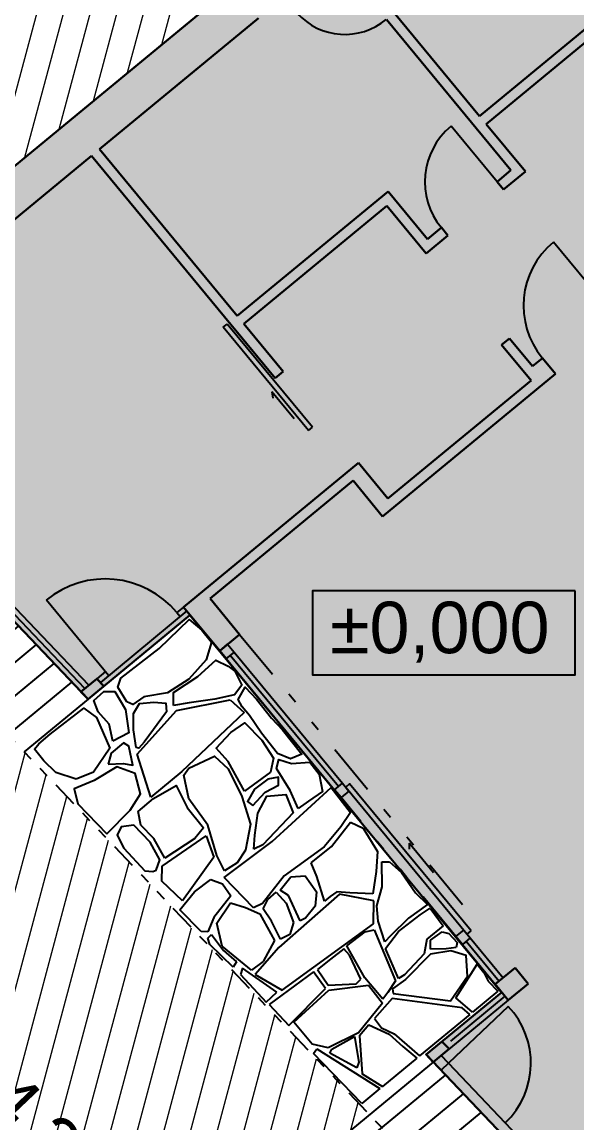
# Model space of a CAD drawing. Extents: x -646130 to -645722, y -1072673 to -1072265.
# Drawn here: x -645942.13 to -645936.75, y -1072462.95 to -1072452.26 of the extents above; entities that cross this region are included whole.
import ezdxf

# ---------------------------------------------------------------- set-up
doc = ezdxf.new("R2010")
doc.units = 0
doc.header["$MEASUREMENT"] = 0
doc.linetypes.add('DIVIDE', pattern=[1.25, 0.5, -0.25, 0, -0.25, 0, -0.25])
doc.layers.get('0').update_dxf_attribs({"linetype": 'CONTINUOUS'})
doc.layers.get('Defpoints').update_dxf_attribs({"linetype": 'CONTINUOUS'})
for name, color, linetype in [('srafy', 252, 'CONTINUOUS'), ('tenka', 3, 'CONTINUOUS'), ('text', 4, 'CONTINUOUS')]:
    doc.layers.add(name, color=color, linetype=linetype)
doc.layers.add('tlusta', color=1, linetype='CONTINUOUS', lineweight=30)
doc.styles.add('arial', font='arial.ttf')
doc.dimstyles.get("Standard").update_dxf_attribs({"dimtxt": 0.5, "dimasz": 0.18, "dimexe": 0.18, "dimexo": 0.0625, "dimgap": 0.09, "dimtad": 1, "dimzin": 0, "dimdsep": 46, "dimtxsty": 'Standard', "dimblk": 'OBLIQUE', "dimcen": 0.09, "dimadec": 0, "dimazin": 0, "dimtfac": 1, "dimtofl": 0, "dimtmove": 2, "dimatfit": 3, "dimfxl": 0, "dimtolj": 1, "dimtzin": 0, "dimarcsym": 0})
pattern_1 = [(219.528670532, (0, 0), (0.15911606446, -0.19282654908), [])]

# ---------------------------------------------------------------- blocks, each defined once
blk = doc.blocks.new('_Oblique')
at = {"color": 0, "linetype": 'ByBlock', "lineweight": -2}
blk.add_line((-0.5, -0.5), (0.5, 0.5), dxfattribs=at)
blk = doc.blocks.new('*D6')
at = {"layer": 'Defpoints', "color": 0, "ltscale": 20}
for p in [(-645945.184, -1072456.117), (-645947.172, -1072458.007), (-645935.375, -1072466.433)]:
    blk.add_point(p, dxfattribs=at)
at = {"layer": 'tenka', "color": 0, "lineweight": -2, "ltscale": 20}
for p, q in [((-645945.229, -1072456.16), (-645947.302, -1072458.131)), ((-645937.362, -1072468.323), (-645947.172, -1072458.007)), ((-645935.42, -1072466.476), (-645937.493, -1072468.447))]:
    blk.add_line(p, q, dxfattribs=at)
at = {"layer": 'tenka', "color": 0, "lineweight": -2, "ltscale": 20, "xscale": 0.18, "yscale": 0.18, "zscale": 0.18}
for p, rotation in [((-645947.172, -1072458.007), 133.5569341982573), ((-645937.362, -1072468.323), 313.5569341982573)]:
    blk.add_blockref('_Oblique', p, dxfattribs=dict(at, rotation=rotation))
at = {"layer": 'tenka', "color": 0, "ltscale": 20, "insert": (-645942.021, -1072462.931), "char_height": 0.5, "attachment_point": 5, "rotation": 313.5569}
blk.add_mtext('\\A1;14.24', dxfattribs=at)
blk = doc.blocks.new('*D7')
at = {"layer": 'Defpoints', "color": 0, "ltscale": 20}
for p in [(-645934.578, -1072447.365), (-645945.991, -1072455.139), (-645945.184, -1072456.117)]:
    blk.add_point(p, dxfattribs=at)
at = {"layer": 'tenka', "color": 0, "lineweight": -2, "ltscale": 20}
for p, q in [((-645934.617, -1072447.317), (-645935.499, -1072446.248)), ((-645935.384, -1072446.387), (-645945.991, -1072455.139)), ((-645945.224, -1072456.069), (-645946.106, -1072455.001))]:
    blk.add_line(p, q, dxfattribs=at)
at = {"layer": 'tenka', "color": 0, "lineweight": -2, "ltscale": 20, "xscale": 0.18, "yscale": 0.18, "zscale": 0.18}
for p, rotation in [((-645935.384, -1072446.387), 39.52867053157239), ((-645945.991, -1072455.139), 219.5286705315724)]:
    blk.add_blockref('_Oblique', p, dxfattribs=dict(at, rotation=rotation))
at = {"layer": 'tenka', "color": 0, "ltscale": 20, "insert": (-645940.904, -1072450.501), "char_height": 0.5, "attachment_point": 5, "rotation": 39.5287}
blk.add_mtext('\\A1;13.75', dxfattribs=at)

msp = doc.modelspace()

# ---------------------------------------------------------------- hatches: boundary and pattern name
at = {"layer": 'srafy', "lineweight": 9, "ltscale": 20, "true_color": 0x90c417}
h = msp.add_hatch(dxfattribs=at)
h.set_pattern_fill('ANSI31', color=62, scale=2, angle=30, style=0)
h.set_pattern_definition([(75, (0, 0), (-0.24148145657, 0.064704761276), [])])
h.paths.add_polyline_path([(-645915.115, -1072466.675), (-645924.226, -1072457.233), (-645925.374, -1072458.181), (-645925.406, -1072458.142), (-645925.572, -1072458.279), (-645927.963, -1072460.252), (-645929.544, -1072461.557), (-645929.512, -1072461.595), (-645930.083, -1072462.067), (-645930.476, -1072462.391), (-645930.939, -1072462.773), (-645932.85, -1072464.349), (-645932.086, -1072465.275), (-645936.144, -1072468.623), (-645940.026, -1072463.918), (-645938.76, -1072462.873), (-645945.046, -1072456.262), (-645945.184, -1072456.117), (-645944.972, -1072455.942), (-645940.092, -1072451.916), (-645939.63, -1072451.534), (-645938.087, -1072450.261), (-645936.699, -1072449.115), (-645934.578, -1072447.365), (-645934.146, -1072447.007), (-645936.435, -1072444.358), (-645937.94, -1072445.6), (-645955.1, -1072459.76), (-645944.25, -1072472.98), (-645927.82, -1072492.14), (-645909.54, -1072476.92), (-645907.036, -1072474.834)])
h.paths.add_polyline_path([(-645926.688, -1072436.405), (-645926.731, -1072436.35), (-645932.854, -1072441.403), (-645928.301, -1072446.424), (-645922.524, -1072441.719)])
h.paths.add_polyline_path([(-645915.698, -1072450.431), (-645915.995, -1072450.053), (-645920.895, -1072454.096), (-645920.165, -1072454.778), (-645902.849, -1072471.347), (-645900.166, -1072469.112), (-645906.915, -1072461.128)])
h.paths.add_polyline_path([(-645910.49, -1072454.48), (-645914.509, -1072448.826), (-645915.995, -1072450.053), (-645915.698, -1072450.431), (-645906.915, -1072461.128), (-645900.166, -1072469.112), (-645897.854, -1072467.187), (-645898.239, -1072466.826), (-645897.828, -1072466.388)])
h.paths.add_polyline_path([(-645948.408, -1072455.669), (-645947.317, -1072456.816), (-645947.861, -1072457.333), (-645948.952, -1072456.186)], flags=24)
h.paths.add_polyline_path([(-645942.467, -1072461.917), (-645941.031, -1072463.427), (-645941.575, -1072463.944), (-645943.01, -1072462.434)], flags=24)
h.paths.add_polyline_path([(-645941.946, -1072450.875), (-645940.339, -1072449.549), (-645939.862, -1072450.127), (-645941.469, -1072451.453)], flags=24)
h.paths.add_polyline_path([(-645950.967, -1072458.319), (-645949.617, -1072457.205), (-645949.14, -1072457.783), (-645950.49, -1072458.897)], flags=24)
h.paths.add_polyline_path([(-645929.137, -1072475.936), (-645927.587, -1072477.566), (-645928.131, -1072478.083), (-645929.681, -1072476.452)], flags=24)
h.paths.add_polyline_path([(-645949.117, -1072467.358), (-645944.23, -1072467.358), (-645944.23, -1072466.117), (-645949.117, -1072466.117)], flags=25)
h.paths.add_polyline_path([(-645930.696, -1072441.591), (-645929.089, -1072440.265), (-645928.611, -1072440.844), (-645930.218, -1072442.169)], flags=24)
at = {"layer": 'srafy', "ltscale": 20}
h = msp.add_hatch(color=256, dxfattribs=at)
h.paths.add_polyline_path([(-645939.838, -1072452.224), (-645940.092, -1072451.916), (-645944.972, -1072455.942), (-645944.834, -1072456.087), (-645944.427, -1072455.752), (-645944.289, -1072455.897), (-645941.458, -1072453.561), (-645939.675, -1072455.72), (-645939.598, -1072455.657), (-645939.98, -1072455.194), (-645938.592, -1072454.048), (-645938.21, -1072454.511), (-645937.998, -1072454.336), (-645938.061, -1072454.259), (-645938.196, -1072454.37), (-645938.578, -1072453.907), (-645940.044, -1072455.117), (-645941.38, -1072453.497), (-645940.223, -1072452.542)])
h.paths.add_polyline_path([(-645937.832, -1072450.569), (-645936.496, -1072452.189), (-645936.727, -1072452.38), (-645937.691, -1072453.176), (-645938.519, -1072452.173), (-645938.596, -1072452.236), (-645937.387, -1072453.702), (-645937.522, -1072453.813), (-645937.458, -1072453.89), (-645937.246, -1072453.715), (-645937.628, -1072453.253), (-645936.664, -1072452.457), (-645936.282, -1072452.92), (-645936.05, -1072452.729), (-645935.096, -1072453.886), (-645935.867, -1072454.522), (-645936.465, -1072455.016), (-645936.337, -1072455.17), (-645935.74, -1072454.677), (-645934.339, -1072456.373), (-645934.976, -1072456.899), (-645934.912, -1072456.976), (-645934.276, -1072456.451), (-645933.035, -1072457.955), (-645933.613, -1072458.432), (-645933.581, -1072458.471), (-645933.003, -1072457.993), (-645932.971, -1072458.032), (-645933.549, -1072458.509), (-645933.518, -1072458.548), (-645932.939, -1072458.07), (-645930.075, -1072461.541), (-645930.423, -1072461.829), (-645930.731, -1072462.082), (-645930.476, -1072462.391), (-645929.512, -1072461.595), (-645929.544, -1072461.557), (-645929.767, -1072461.287), (-645932.885, -1072457.507), (-645932.268, -1072456.998), (-645932.395, -1072456.844), (-645932.65, -1072456.535), (-645933.421, -1072457.172), (-645934.822, -1072455.475), (-645932.816, -1072453.82), (-645931.161, -1072455.825), (-645930.004, -1072454.871), (-645930.084, -1072454.774), (-645930.259, -1072454.562), (-645931.3, -1072455.421), (-645932.732, -1072453.686), (-645932.208, -1072453.253), (-645932.271, -1072453.176), (-645932.796, -1072453.609), (-645932.912, -1072453.704), (-645933.58, -1072452.895), (-645932.94, -1072452.366), (-645933.067, -1072452.212), (-645933.707, -1072452.74), (-645933.866, -1072452.547), (-645933.943, -1072452.611), (-645933.784, -1072452.804), (-645932.989, -1072453.768), (-645934.917, -1072455.359), (-645935.585, -1072454.549), (-645934.814, -1072453.913), (-645936.278, -1072452.139), (-645935.121, -1072451.184), (-645934.453, -1072451.994), (-645934.376, -1072451.93), (-645935.107, -1072451.043), (-645936.342, -1072452.062), (-645937.678, -1072450.442), (-645936.444, -1072449.424), (-645936.699, -1072449.115), (-645939.63, -1072451.534), (-645939.375, -1072451.842), (-645939.105, -1072451.619), (-645938.978, -1072451.774), (-645938.901, -1072451.71), (-645939.028, -1072451.556)])
h.paths.add_polyline_path([(-645936.586, -1072452.393), (-645936.432, -1072452.266), (-645936.305, -1072452.42), (-645936.459, -1072452.548)], flags=16)
h.paths.add_polyline_path([(-645936.396, -1072452.625), (-645936.241, -1072452.498), (-645936.114, -1072452.652), (-645936.268, -1072452.779)], flags=16)
h.paths.add_polyline_path([(-645930.939, -1072462.773), (-645931.193, -1072462.464), (-645933.104, -1072464.041), (-645932.85, -1072464.349)])
h.paths.add_polyline_path([(-645940.307, -1072457.862), (-645938.918, -1072456.716), (-645938.632, -1072457.063), (-645936.954, -1072455.679), (-645937.082, -1072455.525), (-645937.178, -1072455.604), (-645937.401, -1072455.334), (-645937.478, -1072455.398), (-645937.192, -1072455.745), (-645938.58, -1072456.891), (-645938.866, -1072456.544), (-645940.563, -1072457.944), (-645940.213, -1072458.368), (-645940.02, -1072458.209)])
h.paths.add_polyline_path([(-645936.534, -1072459.999), (-645936.649, -1072460.095), (-645936.14, -1072460.712), (-645936.024, -1072460.616)], flags=17)
h.paths.add_polyline_path([(-645935.724, -1072459.331), (-645935.839, -1072459.426), (-645935.33, -1072460.043), (-645935.215, -1072459.948)], flags=17)
h.paths.add_polyline_path([(-645934.185, -1072458.839), (-645934.301, -1072458.934), (-645935.51, -1072457.469), (-645935.452, -1072457.421), (-645935.516, -1072457.344), (-645935.573, -1072457.392), (-645935.651, -1072457.455), (-645934.25, -1072459.152), (-645934.058, -1072458.993)], flags=17)
at = {"layer": 'srafy'}
h = msp.add_hatch(dxfattribs=at)
h.set_pattern_fill('ANSI31', color=256, scale=2, angle=174.5287, style=0)
h.set_pattern_definition(pattern_1)
h.paths.add_polyline_path([(-645944.834, -1072456.087), (-645945.046, -1072456.262), (-645942.11, -1072459.35), (-645941.491, -1072458.84), (-645941.56, -1072458.767), (-645944.289, -1072455.897), (-645944.427, -1072455.752)])
at = {"layer": 'srafy', "ltscale": 20}
h = msp.add_hatch(color=256, dxfattribs=at)
h.paths.add_polyline_path([(-645941.337, -1072458.712), (-645941.406, -1072458.64), (-645941.56, -1072458.767), (-645941.491, -1072458.84)])
h.paths.add_polyline_path([(-645937.347, -1072461.448), (-645937.54, -1072461.608), (-645937.413, -1072461.762), (-645937.22, -1072461.603)])
h.paths.add_polyline_path([(-645937.987, -1072462.235), (-645938.056, -1072462.163), (-645938.21, -1072462.291), (-645938.141, -1072462.363)])
h.paths.add_polyline_path([(-645934.701, -1072465.877), (-645934.828, -1072465.723), (-645935.301, -1072466.113), (-645935.163, -1072466.258)])
at = {"layer": 'srafy'}
h = msp.add_hatch(dxfattribs=at)
h.set_pattern_fill('ANSI31', color=256, scale=2, angle=174.5287, style=0)
h.set_pattern_definition(pattern_1)
h.paths.add_polyline_path([(-645937.589, -1072462.944), (-645938.065, -1072462.443), (-645938.141, -1072462.363), (-645938.76, -1072462.873), (-645938.207, -1072463.455)])
h.paths.add_polyline_path([(-645938.76, -1072462.873), (-645940.026, -1072463.918), (-645939.517, -1072464.536), (-645938.207, -1072463.455)])
edge = h.paths.add_edge_path()
edge.add_line((-645938.207, -1072463.455), (-645939.517, -1072464.536))
edge.add_line((-645939.517, -1072464.536), (-645936.387, -1072468.328))
edge.add_ellipse((-645935.981, -1072469.293), major_axis=(-0.74, 0.74), ratio=1, start_angle=300.862, end_angle=337.8169, ccw=False)
edge.add_line((-645935.725, -1072468.278), (-645932.086, -1072465.275))
edge.add_line((-645932.086, -1072465.275), (-645932.85, -1072464.349))
edge.add_line((-645932.85, -1072464.349), (-645934.701, -1072465.877))
edge.add_line((-645934.701, -1072465.877), (-645935.163, -1072466.258))
edge.add_line((-645935.163, -1072466.258), (-645935.375, -1072466.433))
edge.add_line((-645935.375, -1072466.433), (-645935.513, -1072466.288))
edge.add_line((-645935.513, -1072466.288), (-645938.207, -1072463.455))
h.paths.add_polyline_path([(-645932.85, -1072464.349), (-645933.041, -1072464.118), (-645934.236, -1072465.105), (-645934.776, -1072465.55), (-645934.964, -1072465.705), (-645935.102, -1072465.56), (-645936.823, -1072463.749), (-645936.892, -1072463.677), (-645937.589, -1072462.944), (-645938.207, -1072463.455), (-645935.513, -1072466.288), (-645935.301, -1072466.113), (-645934.828, -1072465.723), (-645934.701, -1072465.877)])
h.paths.add_polyline_path([(-645935.163, -1072466.258), (-645935.301, -1072466.113), (-645935.513, -1072466.288), (-645935.375, -1072466.433)], flags=17)
at = {"layer": 'tlusta', "ltscale": 20, "true_color": 0xffdbb8}
msp.add_hatch(color=254, dxfattribs=at).paths.add_polyline_path([(-645944.972, -1072455.942), (-645944.834, -1072456.087), (-645944.427, -1072455.752), (-645944.289, -1072455.897), (-645941.491, -1072458.84), (-645940.502, -1072458.024), (-645937.478, -1072461.686), (-645938.21, -1072462.291), (-645934.964, -1072465.705), (-645933.041, -1072464.118), (-645932.85, -1072464.349), (-645929.512, -1072461.595), (-645929.544, -1072461.557), (-645927.963, -1072460.252), (-645928.122, -1072460.059), (-645929.703, -1072461.364), (-645932.885, -1072457.507), (-645932.268, -1072456.998), (-645932.395, -1072456.844), (-645930.004, -1072454.871), (-645930.084, -1072454.774), (-645929.12, -1072453.979), (-645934.498, -1072447.461), (-645936.619, -1072449.212), (-645936.699, -1072449.115)])

# ---------------------------------------------------------------- linework, layer by layer
at = {"color": 1, "linetype": 'Continuous', "lineweight": 90, "ltscale": 20, "true_color": 0xeb0000}
msp.add_circle((-645925.572, -1072468.83), 204.023, dxfattribs=at)
at = {"layer": 'srafy'}
for p, q in [((-645940.631, -1072458.95), (-645940.113, -1072458.846)), ((-645940.113, -1072458.846), (-645939.975, -1072458.969)), ((-645941.015, -1072459.374), (-645940.631, -1072458.95)), ((-645939.975, -1072458.969), (-645940.581, -1072459.542)), ((-645940.881, -1072459.789), (-645941.015, -1072459.374)), ((-645940.581, -1072459.542), (-645940.881, -1072459.789)), ((-645939.705, -1072460.221), (-645939.132, -1072459.698)), ((-645939.132, -1072459.698), (-645938.945, -1072459.939)), ((-645938.945, -1072459.939), (-645939.037, -1072460.08)), ((-645939.128, -1072460.27), (-645938.944, -1072460.034)), ((-645938.944, -1072460.034), (-645938.82, -1072460.092)), ((-645940.772, -1072460.461), (-645940.346, -1072460.167)), ((-645940.346, -1072460.167), (-645940.271, -1072460.372)), ((-645939.037, -1072460.08), (-645939.201, -1072460.273)), ((-645938.82, -1072460.092), (-645938.683, -1072460.319)), ((-645940.171, -1072460.57), (-645939.705, -1072460.221)), ((-645939.201, -1072460.273), (-645939.587, -1072460.555)), ((-645939.325, -1072460.429), (-645939.128, -1072460.27)), ((-645940.271, -1072460.372), (-645940.575, -1072460.796)), ((-645938.683, -1072460.319), (-645938.695, -1072460.512)), ((-645940.774, -1072460.607), (-645940.772, -1072460.461)), ((-645939.269, -1072460.562), (-645939.325, -1072460.429)), ((-645938.636, -1072460.661), (-645938.639, -1072460.417)), ((-645938.639, -1072460.417), (-645938.566, -1072460.42)), ((-645938.566, -1072460.42), (-645938.449, -1072460.522)), ((-645940.575, -1072460.796), (-645940.774, -1072460.607)), ((-645940.457, -1072460.709), (-645940.299, -1072460.59)), ((-645940.299, -1072460.59), (-645940.185, -1072460.632)), ((-645939.884, -1072460.866), (-645940.171, -1072460.57)), ((-645939.587, -1072460.555), (-645939.798, -1072460.823)), ((-645939.625, -1072460.695), (-645939.524, -1072460.563)), ((-645939.524, -1072460.563), (-645939.385, -1072460.555)), ((-645939.385, -1072460.555), (-645939.273, -1072460.71)), ((-645939.195, -1072460.799), (-645939.269, -1072460.562)), ((-645938.695, -1072460.512), (-645938.726, -1072460.729)), ((-645938.449, -1072460.522), (-645938.312, -1072460.719)), ((-645940.601, -1072460.885), (-645940.457, -1072460.709)), ((-645940.185, -1072460.632), (-645940.104, -1072460.749)), ((-645939.746, -1072460.784), (-645939.664, -1072460.712)), ((-645939.664, -1072460.712), (-645939.568, -1072460.82)), ((-645939.546, -1072460.745), (-645939.625, -1072460.695)), ((-645939.273, -1072460.71), (-645939.288, -1072460.849)), ((-645939.078, -1072460.71), (-645939.141, -1072460.754)), ((-645938.949, -1072460.718), (-645939.078, -1072460.71)), ((-645938.688, -1072460.846), (-645938.636, -1072460.661)), ((-645940.104, -1072460.749), (-645940.27, -1072460.958)), ((-645940.242, -1072461.014), (-645940.108, -1072460.817)), ((-645940.108, -1072460.817), (-645939.962, -1072460.862)), ((-645939.798, -1072460.823), (-645939.884, -1072460.866)), ((-645939.791, -1072460.874), (-645939.746, -1072460.784)), ((-645939.052, -1072460.733), (-645939.638, -1072461.252)), ((-645939.568, -1072460.82), (-645939.498, -1072461.007)), ((-645939.431, -1072460.99), (-645939.546, -1072460.745)), ((-645939.141, -1072460.754), (-645939.195, -1072460.799)), ((-645938.719, -1072460.796), (-645939.052, -1072460.733)), ((-645938.726, -1072460.729), (-645938.949, -1072460.718)), ((-645938.721, -1072461.021), (-645938.719, -1072460.796)), ((-645938.312, -1072460.719), (-645938.196, -1072460.832)), ((-645940.393, -1072461.096), (-645940.601, -1072460.885)), ((-645939.962, -1072460.862), (-645939.824, -1072460.925)), ((-645939.824, -1072460.925), (-645939.681, -1072461.184)), ((-645939.71, -1072460.995), (-645939.791, -1072460.874)), ((-645939.288, -1072460.849), (-645939.381, -1072460.964)), ((-645938.674, -1072460.995), (-645938.688, -1072460.846)), ((-645938.196, -1072460.832), (-645938.381, -1072460.966)), ((-645938.267, -1072460.932), (-645938.171, -1072460.867)), ((-645938.171, -1072460.867), (-645938.044, -1072461.039)), ((-645940.27, -1072460.958), (-645940.327, -1072461.099)), ((-645940.189, -1072461.238), (-645940.242, -1072461.014)), ((-645939.624, -1072461.168), (-645939.71, -1072460.995)), ((-645939.606, -1072461.665), (-645938.721, -1072461.021)), ((-645939.498, -1072461.007), (-645939.534, -1072461.125)), ((-645939.381, -1072460.964), (-645939.431, -1072460.99)), ((-645938.612, -1072461.197), (-645938.674, -1072460.995)), ((-645938.381, -1072460.966), (-645938.557, -1072461.137)), ((-645938.479, -1072461.095), (-645938.267, -1072460.932)), ((-645940.327, -1072461.099), (-645940.393, -1072461.096)), ((-645940.329, -1072461.159), (-645940.293, -1072461.124)), ((-645940.293, -1072461.124), (-645940.175, -1072461.279)), ((-645939.534, -1072461.125), (-645939.624, -1072461.168)), ((-645938.981, -1072461.233), (-645938.801, -1072461.099)), ((-645938.801, -1072461.099), (-645938.713, -1072461.079)), ((-645938.713, -1072461.079), (-645938.506, -1072461.573)), ((-645938.557, -1072461.137), (-645938.612, -1072461.197)), ((-645938.603, -1072461.261), (-645938.479, -1072461.095)), ((-645938.044, -1072461.039), (-645938.202, -1072461.169)), ((-645938.166, -1072461.18), (-645938.054, -1072461.099)), ((-645938.054, -1072461.099), (-645937.99, -1072461.114)), ((-645937.99, -1072461.114), (-645937.909, -1072461.203)), ((-645940.309, -1072461.22), (-645940.329, -1072461.159)), ((-645940.083, -1072461.443), (-645940.309, -1072461.22)), ((-645939.903, -1072461.471), (-645940.189, -1072461.238)), ((-645939.681, -1072461.184), (-645939.793, -1072461.385)), ((-645938.806, -1072461.544), (-645938.981, -1072461.233)), ((-645938.202, -1072461.169), (-645938.23, -1072461.311)), ((-645938.166, -1072461.266), (-645938.166, -1072461.18)), ((-645937.918, -1072461.251), (-645938.015, -1072461.264)), ((-645937.909, -1072461.203), (-645937.918, -1072461.251)), ((-645940.175, -1072461.279), (-645940.05, -1072461.391)), ((-645939.638, -1072461.252), (-645939.868, -1072461.514)), ((-645939.007, -1072461.263), (-645939.138, -1072461.363)), ((-645938.955, -1072461.325), (-645939.007, -1072461.263)), ((-645938.842, -1072461.559), (-645938.955, -1072461.325)), ((-645938.478, -1072461.553), (-645938.603, -1072461.261)), ((-645938.23, -1072461.311), (-645938.419, -1072461.516)), ((-645938.015, -1072461.264), (-645938.166, -1072461.266)), ((-645940.05, -1072461.391), (-645940.083, -1072461.443)), ((-645939.991, -1072461.451), (-645940.012, -1072461.512)), ((-645939.659, -1072461.684), (-645939.991, -1072461.451)), ((-645939.793, -1072461.385), (-645939.903, -1072461.471)), ((-645939.138, -1072461.363), (-645939.265, -1072461.465)), ((-645939.265, -1072461.465), (-645939.16, -1072461.615)), ((-645937.922, -1072461.739), (-645937.714, -1072461.412)), ((-645937.714, -1072461.412), (-645937.651, -1072461.493)), ((-645940.012, -1072461.512), (-645939.761, -1072461.78)), ((-645939.868, -1072461.514), (-645939.606, -1072461.665)), ((-645939.304, -1072461.486), (-645939.733, -1072461.805)), ((-645939.188, -1072461.649), (-645939.304, -1072461.486)), ((-645938.889, -1072461.602), (-645938.842, -1072461.559)), ((-645938.63, -1072461.753), (-645938.806, -1072461.544)), ((-645938.419, -1072461.516), (-645938.478, -1072461.553)), ((-645937.651, -1072461.493), (-645937.609, -1072461.579)), ((-645939.542, -1072462.009), (-645939.188, -1072461.649)), ((-645939.494, -1072461.975), (-645939.153, -1072461.665)), ((-645939.16, -1072461.615), (-645938.889, -1072461.602)), ((-645939.153, -1072461.665), (-645938.77, -1072461.615)), ((-645938.77, -1072461.615), (-645938.632, -1072461.792)), ((-645938.506, -1072461.573), (-645938.583, -1072461.688)), ((-645937.513, -1072461.676), (-645937.759, -1072461.878)), ((-645937.609, -1072461.579), (-645937.513, -1072461.676)), ((-645939.761, -1072461.78), (-645939.659, -1072461.684)), ((-645938.583, -1072461.688), (-645938.63, -1072461.753)), ((-645937.759, -1072461.878), (-645937.922, -1072461.739)), ((-645939.733, -1072461.805), (-645939.542, -1072462.009)), ((-645938.632, -1072461.792), (-645938.866, -1072462.079)), ((-645939.317, -1072462.189), (-645939.494, -1072461.975)), ((-645937.785, -1072461.9), (-645938.273, -1072462.303)), ((-645938.866, -1072462.079), (-645939.16, -1072462.226)), ((-645939.16, -1072462.226), (-645939.317, -1072462.189)), ((-645939.125, -1072462.237), (-645938.904, -1072462.114)), ((-645938.904, -1072462.114), (-645938.863, -1072462.363)), ((-645939.302, -1072462.281), (-645939.27, -1072462.236)), ((-645938.833, -1072462.765), (-645939.302, -1072462.281)), ((-645939.27, -1072462.236), (-645938.658, -1072462.62)), ((-645939.143, -1072462.278), (-645939.125, -1072462.237)), ((-645938.883, -1072462.42), (-645939.143, -1072462.278)), ((-645938.863, -1072462.363), (-645938.883, -1072462.42)), ((-645938.299, -1072462.324), (-645938.632, -1072462.599)), ((-645938.658, -1072462.62), (-645938.833, -1072462.765))]:
    msp.add_line(p, q, dxfattribs=at)
for points in [[(-645941.115, -1072458.866), (-645941.202, -1072458.723), (-645941.172, -1072458.636), (-645940.8, -1072458.348), (-645940.509, -1072458.065), (-645940.388, -1072458.169), (-645940.292, -1072458.285), (-645940.345, -1072458.458), (-645940.513, -1072458.644), (-645940.719, -1072458.778), (-645940.949, -1072458.816), (-645941.057, -1072458.889)], [(-645940.662, -1072458.899), (-645940.663, -1072458.775), (-645940.425, -1072458.618), (-645940.251, -1072458.459), (-645940.132, -1072458.517), (-645940.067, -1072458.565), (-645939.998, -1072458.704), (-645940.071, -1072458.795), (-645940.259, -1072458.837), (-645940.509, -1072458.875)], [(-645941.25, -1072459.248), (-645941.286, -1072459.082), (-645941.394, -1072458.96), (-645941.435, -1072458.853), (-645941.337, -1072458.764), (-645941.232, -1072458.763), (-645941.126, -1072458.938), (-645941.096, -1072459.164)], [(-645939.923, -1072458.998), (-645939.994, -1072458.912), (-645940.033, -1072458.843), (-645939.966, -1072458.721), (-645939.855, -1072458.84), (-645939.711, -1072459.022), (-645939.605, -1072459.138), (-645939.417, -1072459.373), (-645939.526, -1072459.417), (-645939.651, -1072459.365), (-645939.809, -1072459.169)], [(-645941.024, -1072459.308), (-645941.049, -1072459.136), (-645941.051, -1072458.978), (-645940.99, -1072458.881), (-645940.852, -1072458.868), (-645940.737, -1072458.879), (-645940.728, -1072458.961), (-645940.946, -1072459.255), (-645940.997, -1072459.313)], [(-645941.607, -1072459.616), (-645941.802, -1072459.551), (-645941.919, -1072459.436), (-645942.009, -1072459.323), (-645941.968, -1072459.273), (-645941.858, -1072459.179), (-645941.532, -1072458.925), (-645941.408, -1072459.018), (-645941.278, -1072459.314), (-645941.439, -1072459.549)], [(-645939.971, -1072459.732), (-645940.131, -1072459.443), (-645940.246, -1072459.313), (-645940.104, -1072459.163), (-645939.969, -1072459.068), (-645939.805, -1072459.237), (-645939.69, -1072459.412), (-645939.719, -1072459.549)], [(-645941.296, -1072459.471), (-645941.149, -1072459.462), (-645941.055, -1072459.48), (-645941.096, -1072459.294), (-645941.146, -1072459.264), (-645941.267, -1072459.364)], [(-645940.167, -1072460.505), (-645940.241, -1072460.358), (-645940.327, -1072460.062), (-645940.512, -1072459.805), (-645940.562, -1072459.577), (-645940.512, -1072459.509), (-645940.265, -1072459.392), (-645940.132, -1072459.515), (-645940, -1072459.785), (-645939.914, -1072460.052), (-645939.964, -1072460.306), (-645940.045, -1072460.428)], [(-645939.452, -1072459.9), (-645939.53, -1072459.724), (-645939.661, -1072459.512), (-645939.638, -1072459.426), (-645939.516, -1072459.464), (-645939.338, -1072459.451), (-645939.248, -1072459.566), (-645939.216, -1072459.736), (-645939.352, -1072459.829)], [(-645941.308, -1072460.147), (-645941.083, -1072459.916), (-645940.981, -1072459.757), (-645941.033, -1072459.562), (-645941.213, -1072459.495), (-645941.432, -1072459.629), (-645941.624, -1072459.709), (-645941.59, -1072459.856)], [(-645939.893, -1072459.872), (-645939.771, -1072459.742), (-645939.644, -1072459.675), (-645939.641, -1072459.597), (-645939.746, -1072459.617), (-645939.874, -1072459.714), (-645939.944, -1072459.831)], [(-645940.746, -1072460.384), (-645940.853, -1072460.193), (-645940.978, -1072460.063), (-645941.004, -1072459.93), (-645940.855, -1072459.803), (-645940.637, -1072459.678), (-645940.528, -1072459.892), (-645940.371, -1072460.087), (-645940.454, -1072460.193)], [(-645939.881, -1072460.297), (-645939.872, -1072460.16), (-645939.843, -1072459.947), (-645939.756, -1072459.78), (-645939.571, -1072459.765), (-645939.499, -1072459.943), (-645939.795, -1072460.254)], [(-645938.531, -1072461.697), (-645937.972, -1072461.77), (-645937.809, -1072461.528), (-645937.821, -1072461.328), (-645937.971, -1072461.284), (-645938.169, -1072461.316), (-645938.411, -1072461.562), (-645938.537, -1072461.651)]]:
    msp.add_lwpolyline(points, close=True, dxfattribs=at)
for points in [[(-645940.863, -1072460.512), (-645940.831, -1072460.499), (-645940.795, -1072460.4), (-645940.888, -1072460.228), (-645941.048, -1072460.063), (-645941.17, -1072460.078), (-645941.209, -1072460.159), (-645941.145, -1072460.286), (-645940.939, -1072460.506), (-645940.863, -1072460.512)], [(-645937.785, -1072461.9), (-645937.861, -1072461.836), (-645938.54, -1072461.747), (-645938.71, -1072461.94)], [(-645938.71, -1072461.94), (-645938.644, -1072462.032), (-645938.519, -1072462.09), (-645938.275, -1072462.302), (-645938.273, -1072462.303)], [(-645938.765, -1072462.002), (-645938.857, -1072462.107), (-645938.831, -1072462.476), (-645938.632, -1072462.599)], [(-645938.765, -1072462.002), (-645938.567, -1072462.093), (-645938.435, -1072462.212), (-645938.299, -1072462.324)]]:
    msp.add_lwpolyline(points, dxfattribs=at)
at = {"layer": 'tenka'}
for p, q in [((-645937.522, -1072453.813), (-645937.967, -1072453.273)), ((-645936.465, -1072455.016), (-645936.974, -1072454.399)), ((-645940.18, -1072455.227), (-645940.141, -1072455.195)), ((-645939.353, -1072456.229), (-645940.18, -1072455.227)), ((-645939.314, -1072456.198), (-645940.141, -1072455.195)), ((-645941.56, -1072458.767), (-645944.289, -1072455.897)), ((-645941.483, -1072458.704), (-645944.212, -1072455.834)), ((-645939.489, -1072456.116), (-645939.706, -1072455.854)), ((-645939.706, -1072455.854), (-645939.699, -1072455.916)), ((-645939.353, -1072456.229), (-645939.314, -1072456.198)), ((-645941.522, -1072458.735), (-645943.594, -1072456.555)), ((-645941.291, -1072458.609), (-645941.895, -1072457.877)), ((-645940.531, -1072457.982), (-645941.371, -1072458.676)), ((-645940.5, -1072458.021), (-645941.337, -1072458.712)), ((-645940.563, -1072457.944), (-645940.629, -1072457.998)), ((-645940.629, -1072457.998), (-645940.597, -1072458.037)), ((-645940.15, -1072458.445), (-645939.099, -1072459.718)), ((-645939.061, -1072459.686), (-645940.111, -1072458.413)), ((-645940.072, -1072458.382), (-645939.022, -1072459.654)), ((-645941.323, -1072458.571), (-645941.406, -1072458.64)), ((-645941.491, -1072458.84), (-645942.11, -1072459.35)), ((-645938.138, -1072460.526), (-645938.375, -1072460.238)), ((-645938.375, -1072460.238), (-645938.374, -1072460.295)), ((-645937.858, -1072461.222), (-645937.54, -1072461.608)), ((-645937.82, -1072461.19), (-645937.501, -1072461.576)), ((-645937.781, -1072461.158), (-645937.463, -1072461.544)), ((-645937.413, -1072461.762), (-645940.026, -1072463.918)), ((-645937.476, -1072461.685), (-645938.21, -1072462.291)), ((-645937.445, -1072461.723), (-645937.972, -1072462.159)), ((-645937.413, -1072461.762), (-645937.938, -1072462.195)), ((-645937.413, -1072461.823), (-645937.993, -1072462.374)), ((-645937.993, -1072462.374), (-645938.064, -1072462.299)), ((-645938.141, -1072462.363), (-645938.065, -1072462.443)), ((-645937.993, -1072462.374), (-645938.065, -1072462.443)), ((-645937.993, -1072462.374), (-645936.82, -1072463.608))]:
    msp.add_line(p, q, dxfattribs=at)
at = {"layer": 'tenka', "linetype": 'DIVIDE', "ltscale": 0.5}
msp.add_line((-645935.375, -1072466.433), (-645945.184, -1072456.117), dxfattribs=at)
at = {"layer": 'tenka', "linetype": 'DIVIDE'}
for p, q in [((-645940.02, -1072458.209), (-645937.729, -1072460.986)), ((-645937.922, -1072461.145), (-645939.036, -1072459.795))]:
    msp.add_line(p, q, dxfattribs=at)
at = {"layer": 'tenka'}
for points in [[(-645940.15, -1072458.445), (-645940.213, -1072458.368), (-645940.136, -1072458.304), (-645940.072, -1072458.382)], [(-645939.036, -1072459.795), (-645939.099, -1072459.718), (-645939.022, -1072459.654), (-645938.959, -1072459.731)], [(-645937.774, -1072461.088), (-645938.952, -1072459.661), (-645938.99, -1072459.693), (-645937.813, -1072461.12)], [(-645937.858, -1072461.222), (-645937.922, -1072461.145), (-645937.845, -1072461.081), (-645937.781, -1072461.158)]]:
    msp.add_lwpolyline(points, close=True, dxfattribs=at)
for centre, radius, start, end in [((-645938.998, -1072451.756), 0.626, 221.9294, 309.9223), ((-645937.522, -1072453.813), 0.7, 129.5287, 219.5287), ((-645936.465, -1072455.016), 0.8, 129.5287, 219.5287), ((-645941.323, -1072458.571), 0.9, 39.5541, 129.5287), ((-645937.993, -1072462.374), 0.8, 313.5569, 43.5569)]:
    msp.add_arc(centre, radius, start, end, dxfattribs=at)
at = {"layer": 'text'}
msp.add_lwpolyline([(-645936.765, -1072457.785), (-645939.312, -1072457.785), (-645939.312, -1072458.603), (-645936.765, -1072458.603)], close=True, dxfattribs=at)
at = {"layer": 'tlusta'}
for p, q in [((-645944.972, -1072455.942), (-645940.092, -1072451.916)), ((-645941.38, -1072453.497), (-645939.838, -1072452.224)), ((-645937.387, -1072453.702), (-645938.596, -1072452.236)), ((-645937.691, -1072453.176), (-645938.519, -1072452.173)), ((-645936.496, -1072452.189), (-645937.691, -1072453.176)), ((-645937.628, -1072453.253), (-645936.664, -1072452.457)), ((-645940.223, -1072452.542), (-645941.38, -1072453.497)), ((-645937.628, -1072453.253), (-645937.246, -1072453.715)), ((-645940.044, -1072455.117), (-645941.38, -1072453.497)), ((-645944.289, -1072455.897), (-645941.458, -1072453.561)), ((-645939.675, -1072455.72), (-645941.458, -1072453.561)), ((-645937.387, -1072453.702), (-645937.522, -1072453.813)), ((-645937.246, -1072453.715), (-645937.458, -1072453.89)), ((-645937.522, -1072453.813), (-645937.458, -1072453.89)), ((-645938.578, -1072453.907), (-645940.044, -1072455.117)), ((-645938.196, -1072454.37), (-645938.578, -1072453.907)), ((-645938.592, -1072454.048), (-645939.98, -1072455.194)), ((-645938.21, -1072454.511), (-645938.592, -1072454.048)), ((-645938.061, -1072454.259), (-645938.196, -1072454.37)), ((-645938.061, -1072454.259), (-645937.998, -1072454.336)), ((-645937.998, -1072454.336), (-645938.21, -1072454.511)), ((-645939.675, -1072455.72), (-645940.057, -1072455.258)), ((-645939.598, -1072455.657), (-645939.98, -1072455.194)), ((-645937.478, -1072455.398), (-645937.401, -1072455.334)), ((-645937.178, -1072455.604), (-645937.401, -1072455.334)), ((-645937.192, -1072455.745), (-645937.478, -1072455.398)), ((-645937.178, -1072455.604), (-645937.082, -1072455.525)), ((-645937.082, -1072455.525), (-645936.954, -1072455.679)), ((-645939.598, -1072455.657), (-645939.675, -1072455.72)), ((-645936.954, -1072455.679), (-645938.632, -1072457.063)), ((-645937.192, -1072455.745), (-645938.58, -1072456.891)), ((-645938.866, -1072456.544), (-645940.563, -1072457.944)), ((-645938.58, -1072456.891), (-645938.866, -1072456.544)), ((-645938.918, -1072456.716), (-645940.307, -1072457.862)), ((-645938.632, -1072457.063), (-645938.918, -1072456.716)), ((-645940.02, -1072458.209), (-645940.307, -1072457.862)), ((-645940.213, -1072458.368), (-645940.563, -1072457.944)), ((-645940.213, -1072458.368), (-645940.563, -1072457.944)), ((-645940.02, -1072458.209), (-645940.213, -1072458.368)), ((-645937.347, -1072461.448), (-645937.54, -1072461.608)), ((-645937.347, -1072461.448), (-645937.22, -1072461.603)), ((-645937.54, -1072461.608), (-645937.413, -1072461.762)), ((-645937.22, -1072461.603), (-645937.413, -1072461.762))]:
    msp.add_line(p, q, dxfattribs=at)
at = {"layer": 'tlusta', "color": 1, "ltscale": 20, "true_color": 0xeb0000, "flags": 128}
msp.add_lwpolyline([(-645944.289, -1072455.897), (-645941.491, -1072458.84), (-645940.502, -1072458.024), (-645937.478, -1072461.686), (-645938.21, -1072462.291), (-645934.964, -1072465.705), (-645933.041, -1072464.118), (-645932.85, -1072464.349), (-645929.512, -1072461.595), (-645929.544, -1072461.557), (-645927.963, -1072460.252), (-645928.122, -1072460.059), (-645929.703, -1072461.364), (-645932.885, -1072457.507), (-645932.268, -1072456.998), (-645932.395, -1072456.844), (-645930.004, -1072454.871), (-645930.084, -1072454.774), (-645929.12, -1072453.979), (-645934.498, -1072447.461), (-645936.619, -1072449.212), (-645936.699, -1072449.115), (-645944.972, -1072455.942)], dxfattribs=at)
at = {"layer": 'tlusta'}
for points in [[(-645941.491, -1072458.84), (-645941.56, -1072458.767), (-645941.406, -1072458.64), (-645941.337, -1072458.712)], [(-645938.141, -1072462.363), (-645938.21, -1072462.291), (-645938.056, -1072462.163), (-645937.987, -1072462.235)]]:
    msp.add_lwpolyline(points, close=True, dxfattribs=at)

# ---------------------------------------------------------------- texts
at = {"layer": 'text', "style": 'arial'}
msp.add_text('%%p0,000', height=0.5, dxfattribs=at).set_placement((-645939.143, -1072458.392))

# ---------------------------------------------------------------- dimensions: what is measured, and where the dimension line sits
at = {"layer": 'tenka', "ltscale": 20}
for p1, distance, picture, middle in [((-645934.578, -1072447.365), -1.268, '*D7', (-645940.904, -1072450.501)), ((-645935.375, -1072466.433), 2.742, '*D6', (-645942.021, -1072462.931))]:
    dim = msp.add_aligned_dim(p1=p1, p2=(-645945.184, -1072456.117), distance=distance, dimstyle='Standard', dxfattribs=at)
    dim.commit()
    dim.dimension.update_dxf_attribs({"geometry": picture, "text_midpoint": middle})

doc.saveas('drawing.dxf')
